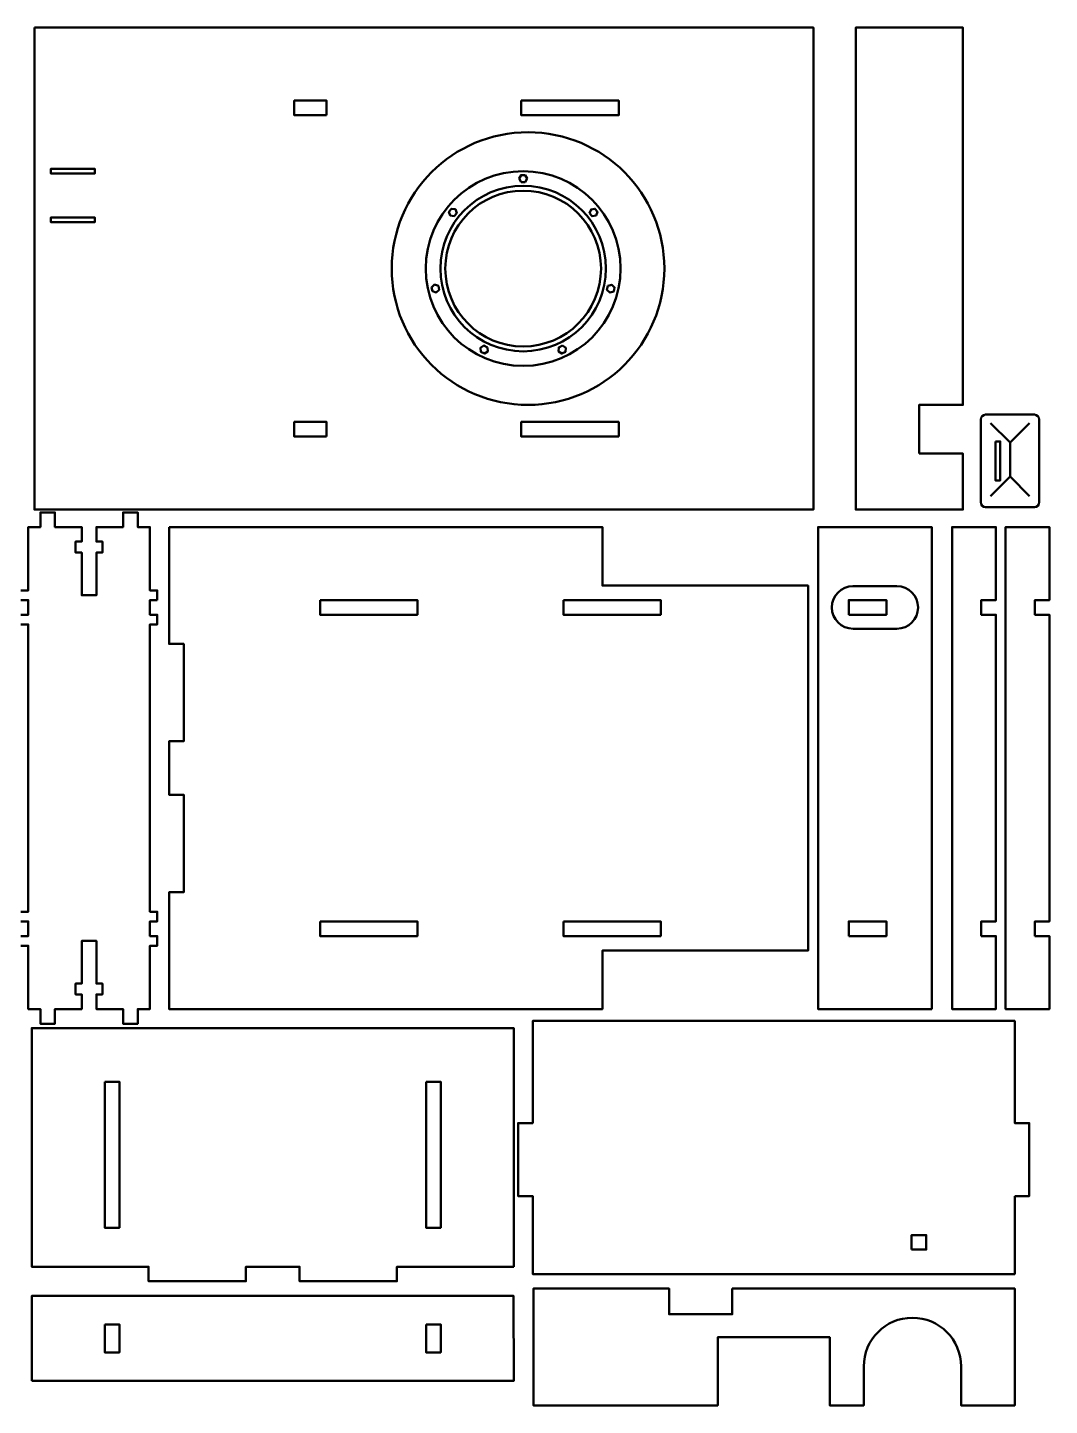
# Model space of a CAD drawing. Header units: inches. Extents: x -370 to 849, y -422 to 797.
# Drawn here: x 9 to 218.9, y 201.5 to 484.5 of the extents above; entities that cross this region are included whole.
import ezdxf

# ---------------------------------------------------------------- set-up
doc = ezdxf.new("R2010")
doc.units = ezdxf.units.IN
doc.header["$MEASUREMENT"] = 0
doc.layers.add('Layer 1', color=7, linetype='Continuous')

# ---------------------------------------------------------------- blocks, each defined once
blk = doc.blocks.new('block 3')
at = {"layer": 'Layer 1', "color": 240, "lineweight": 50, "true_color": 0xed1c24}
for points in [[(110.37, 452.75), (109.96, 453.46), (110.37, 454.18), (111.2, 454.18), (111.61, 453.46), (111.2, 452.75), (110.37, 452.75)], [(96.64, 445.74), (95.83, 445.86), (95.53, 446.63), (96.04, 447.27), (96.86, 447.15), (97.16, 446.38), (96.64, 445.74)], [(124.43, 446.37), (124.73, 447.14), (125.54, 447.26), (126.06, 446.61), (125.76, 445.85), (124.94, 445.73), (124.43, 446.37)], [(93.56, 430.63), (92.95, 430.07), (92.17, 430.32), (91.98, 431.12), (92.59, 431.68), (93.37, 431.44), (93.56, 430.63)], [(128.19, 431.42), (128.98, 431.66), (129.58, 431.1), (129.4, 430.3), (128.61, 430.06), (128.01, 430.62), (128.19, 431.42)], [(103.44, 418.8), (103.5, 417.98), (102.82, 417.52), (102.08, 417.88), (102.02, 418.7), (102.7, 419.16), (103.44, 418.8)], [(118.85, 419.15), (119.54, 418.69), (119.47, 417.87), (118.73, 417.51), (118.05, 417.98), (118.11, 418.8), (118.85, 419.15)]]:
    blk.add_lwpolyline(points, dxfattribs=at)
at = {"layer": 'Layer 1', "color": 7, "lineweight": 50, "true_color": 0xffffff}
for points in [[(110.79, 454.98), (121.83, 454.98), (130.79, 446.03), (130.79, 434.98), (130.79, 423.94), (121.83, 414.98), (110.79, 414.98), (99.74, 414.98), (90.79, 423.94), (90.79, 434.98), (90.79, 446.03), (99.74, 454.98), (110.79, 454.98)], [(110.79, 451.98), (120.18, 451.98), (127.79, 444.37), (127.79, 434.98), (127.79, 425.6), (120.18, 417.98), (110.79, 417.98), (101.4, 417.98), (93.79, 425.6), (93.79, 434.98), (93.79, 444.37), (101.4, 451.98), (110.79, 451.98)], [(110.79, 450.98), (119.62, 450.98), (126.79, 443.82), (126.79, 434.98), (126.79, 426.15), (119.62, 418.98), (110.79, 418.98), (101.95, 418.98), (94.79, 426.15), (94.79, 434.98), (94.79, 443.82), (101.95, 450.98), (110.79, 450.98)]]:
    blk.add_open_spline(points, degree=3, knots=[0, 0, 0, 0, 1, 1, 1, 2, 2, 2, 3, 3, 3, 4, 4, 4, 4], dxfattribs=at)
blk = doc.blocks.new('block 10')
at = {"layer": 'Layer 1', "color": 7, "lineweight": 50, "true_color": 0xffffff}
blk.add_lwpolyline([(207.79, 399.48), (208.79, 399.48), (208.79, 391.48), (207.79, 391.48), (207.79, 399.48)], dxfattribs=at)
blk.add_open_spline([(215.79, 385.98), (216.34, 385.98), (216.79, 386.43), (216.79, 386.98), (216.79, 386.98), (216.79, 403.98), (216.79, 403.98), (216.79, 404.54), (216.34, 404.98), (215.79, 404.98), (215.79, 404.98), (205.79, 404.98), (205.79, 404.98), (205.23, 404.98), (204.79, 404.54), (204.79, 403.98), (204.79, 403.98), (204.79, 386.98), (204.79, 386.98), (204.79, 386.43), (205.23, 385.98), (205.79, 385.98), (205.79, 385.98), (215.79, 385.98), (215.79, 385.98), (215.79, 385.98), (215.79, 385.98), (215.79, 385.98)], degree=3, knots=[0, 0, 0, 0, 1, 1, 1, 2, 2, 2, 3, 3, 3, 4, 4, 4, 5, 5, 5, 6, 6, 6, 7, 7, 7, 8, 8, 8, 9, 9, 9, 9], dxfattribs=at)
blk = doc.blocks.new('block 9')
at = {"layer": 'Layer 1', "color": 240, "lineweight": 50, "true_color": 0xed1c24}
for points in [[(206.79, 403.24), (210.79, 399.24), (214.79, 403.24)], [(210.79, 399.24), (210.79, 392.24)], [(206.79, 388.24), (210.79, 392.24), (214.79, 388.24)]]:
    blk.add_lwpolyline(points, dxfattribs=at)
at = {"layer": 'Layer 1'}
blk.add_blockref('block 10', (0, 0), dxfattribs=at)
blk = doc.blocks.new('block 84')
at = {"layer": 'Layer 1', "color": 7, "lineweight": 50, "true_color": 0xffffff}
for points in [[(108.85, 229.97), (84.85, 229.97), (84.85, 226.97), (64.85, 226.97), (64.85, 229.97), (53.85, 229.97), (53.85, 226.97), (33.85, 226.97), (33.85, 229.97), (9.85, 229.97), (9.85, 278.97), (108.85, 278.97), (108.85, 229.97)], [(24.85, 267.97), (27.85, 267.97), (27.85, 237.97), (24.85, 237.97), (24.85, 267.97)], [(90.85, 267.97), (93.85, 267.97), (93.85, 237.97), (90.85, 237.97), (90.85, 267.97)]]:
    blk.add_lwpolyline(points, dxfattribs=at)
blk = doc.blocks.new('block 89')
at = {"layer": 'Layer 1', "color": 7, "lineweight": 50, "true_color": 0xffffff}
for points in [[(9.88, 206.5), (9.85, 223.97), (108.81, 223.97), (108.85, 206.5), (9.88, 206.5)], [(24.85, 218.1), (27.85, 218.1), (27.85, 212.37), (24.85, 212.37), (24.85, 218.1)], [(90.85, 218.1), (93.85, 218.1), (93.85, 212.37), (90.85, 212.37), (90.85, 218.1)]]:
    blk.add_lwpolyline(points, dxfattribs=at)
blk = doc.blocks.new('block 88')
at = {"layer": 'Layer 1'}
blk.add_blockref('block 89', (0, 0), dxfattribs=at)
blk = doc.blocks.new('block 93')
at = {"layer": 'Layer 1', "color": 7, "lineweight": 50, "true_color": 0xffffff}
for points in [[(194.73, 282.89), (194.72, 381.89), (171.37, 381.87), (171.37, 282.89), (194.73, 282.89)], [(177.68, 363.89), (177.68, 366.89), (185.4, 366.89), (185.4, 363.89), (177.68, 363.89)], [(177.68, 297.88), (177.68, 300.88), (185.4, 300.89), (185.4, 297.89), (177.68, 297.88)]]:
    blk.add_lwpolyline(points, dxfattribs=at)
at = {"layer": 'Layer 1', "color": 240, "lineweight": 50, "true_color": 0xed1c24}
blk.add_open_spline([(191.91, 365.38), (191.91, 367.8), (189.95, 369.76), (187.54, 369.76), (187.54, 369.76), (178.55, 369.76), (178.55, 369.76), (176.14, 369.76), (174.18, 367.8), (174.18, 365.38), (174.18, 365.38), (174.18, 365.38), (174.18, 365.38), (174.18, 362.97), (176.14, 361.01), (178.55, 361.01), (178.55, 361.01), (187.54, 361.01), (187.54, 361.01), (189.95, 361.01), (191.91, 362.97), (191.91, 365.38), (191.91, 365.38), (191.91, 365.38), (191.91, 365.38)], degree=3, knots=[0, 0, 0, 0, 1, 1, 1, 2, 2, 2, 3, 3, 3, 4, 4, 4, 5, 5, 5, 6, 6, 6, 7, 7, 7, 8, 8, 8, 8], dxfattribs=at)
blk = doc.blocks.new('block 94')
at = {"layer": 'Layer 1', "color": 7, "lineweight": 50, "true_color": 0xffffff}
for points in [[(38.06, 381.89), (38.06, 357.89), (41.06, 357.89), (41.06, 337.88), (38.06, 337.88), (38.06, 326.89), (41.06, 326.89), (41.06, 306.88), (38.06, 306.88), (38.06, 282.89), (127.06, 282.89), (127.06, 294.89), (169.31, 294.89), (169.31, 369.88), (127.06, 369.88), (127.06, 381.89), (38.06, 381.89)], [(69.06, 366.88), (89.06, 366.88), (89.06, 363.88), (69.06, 363.88), (69.06, 366.88)], [(119.06, 366.88), (139.06, 366.88), (139.06, 363.88), (119.06, 363.88), (119.06, 366.88)], [(69.06, 300.88), (89.06, 300.88), (89.06, 297.88), (69.06, 297.88), (69.06, 300.88)], [(119.06, 300.88), (139.06, 300.88), (139.06, 297.88), (119.06, 297.88), (119.06, 300.88)]]:
    blk.add_lwpolyline(points, dxfattribs=at)

msp = doc.modelspace()

# ---------------------------------------------------------------- linework, layer by layer
at = {"layer": 'Layer 1', "color": 7, "lineweight": 50, "true_color": 0xffffff}
for points in [[(10.41, 484.48), (10.41, 385.48), (170.41, 385.48), (170.41, 484.48), (10.41, 484.48)], [(192.11, 396.99), (192.11, 406.98), (201.11, 406.98), (201.11, 484.48), (179.11, 484.48), (179.11, 385.48), (201.11, 385.48), (201.11, 396.99), (192.11, 396.99)], [(70.41, 466.48), (63.78, 466.48), (63.78, 469.48), (70.41, 469.48), (70.41, 466.48)], [(110.41, 469.48), (130.41, 469.48), (130.41, 466.48), (110.41, 466.48), (110.41, 469.48)], [(22.79, 454.48), (13.79, 454.48), (13.79, 455.48), (22.79, 455.48), (22.79, 454.48), (22.79, 454.48)], [(22.79, 444.48), (13.79, 444.48), (13.79, 445.48), (22.79, 445.48), (22.79, 444.48), (22.79, 444.48)], [(70.41, 400.48), (63.78, 400.48), (63.78, 403.48), (70.41, 403.48), (70.41, 400.48)], [(130.41, 400.48), (110.41, 400.48), (110.41, 403.48), (130.41, 403.48), (130.41, 400.48)], [(35.62, 366.88), (35.62, 368.88), (34.12, 368.88), (34.12, 381.89), (31.62, 381.89), (31.62, 384.89), (28.62, 384.89), (28.62, 381.89), (23.12, 381.89), (23.12, 378.89), (24.37, 378.89), (24.37, 376.64), (23.12, 376.64), (23.12, 367.88), (20.12, 367.88), (20.12, 376.64), (18.87, 376.64), (18.87, 378.89), (20.12, 378.89), (20.12, 381.89), (14.62, 381.89), (14.62, 384.89), (11.62, 384.89), (11.62, 381.89), (9.12, 381.89), (9.12, 368.88), (7.62, 368.88)], [(204.89, 297.88), (204.89, 300.88), (207.89, 300.88), (207.89, 363.88), (204.89, 363.88), (204.89, 366.88), (207.89, 366.88), (207.89, 381.89), (198.89, 381.89), (198.89, 282.88), (207.89, 282.88), (207.89, 297.88), (204.89, 297.88)], [(215.89, 297.88), (215.89, 300.88), (218.89, 300.88), (218.89, 363.88), (215.89, 363.88), (215.89, 366.88), (218.89, 366.88), (218.89, 381.89), (209.89, 381.89), (209.89, 282.88), (218.89, 282.88), (218.89, 297.88), (215.89, 297.88)], [(7.62, 366.88), (9.12, 366.88), (9.12, 363.88), (7.62, 363.88)], [(7.62, 295.89), (9.12, 295.89), (9.12, 282.89), (11.62, 282.89), (11.62, 279.88), (14.62, 279.88), (14.62, 282.88), (20.12, 282.88), (20.12, 285.88), (18.87, 285.88), (18.87, 288.13), (20.12, 288.13), (20.12, 296.88), (23.12, 296.88), (23.12, 288.13), (24.37, 288.13), (24.37, 285.88), (23.12, 285.88), (23.12, 282.88), (28.62, 282.88), (28.62, 279.88), (31.62, 279.88), (31.62, 282.89), (34.12, 282.89), (34.12, 295.89), (35.62, 295.89), (35.62, 297.88), (34.12, 297.88), (34.12, 300.88), (35.62, 300.88), (35.62, 302.88), (34.12, 302.88), (34.12, 361.88), (35.62, 361.88), (35.62, 363.88), (34.12, 363.88), (34.12, 366.88), (35.62, 366.88)], [(7.62, 361.88), (9.12, 361.88), (9.12, 302.88), (7.62, 302.88)], [(7.62, 300.88), (9.12, 300.88), (9.12, 297.88), (7.62, 297.88)], [(211.75, 244.47), (214.75, 244.47), (214.75, 259.47), (211.75, 259.47), (211.75, 280.47), (112.75, 280.47), (112.75, 259.47), (109.75, 259.47), (109.75, 244.47), (112.75, 244.47), (112.75, 228.47), (211.75, 228.47), (211.75, 244.47)], [(190.59, 233.47), (190.59, 236.47), (193.59, 236.47), (193.59, 233.47), (190.59, 233.47)]]:
    msp.add_lwpolyline(points, dxfattribs=at)
for points, knots in [([(111.79, 406.98), (96.32, 406.98), (83.79, 419.52), (83.79, 434.98), (83.79, 450.45), (96.32, 462.98), (111.79, 462.98), (127.25, 462.98), (139.79, 450.45), (139.79, 434.98), (139.79, 419.52), (127.25, 406.98), (111.79, 406.98)], [0, 0, 0, 0, 1, 1, 1, 2, 2, 2, 3, 3, 3, 4, 4, 4, 4]), ([(153.75, 225.47), (153.75, 225.47), (153.75, 220.2), (153.75, 220.2), (153.75, 220.2), (140.78, 220.2), (140.78, 220.2), (140.78, 220.2), (140.78, 225.47), (140.78, 225.47), (140.78, 225.47), (112.91, 225.47), (112.91, 225.47), (112.91, 225.47), (112.91, 201.47), (112.91, 201.47), (112.91, 201.47), (150.75, 201.47), (150.75, 201.47), (150.75, 201.47), (150.75, 215.48), (150.75, 215.48), (150.75, 215.48), (173.75, 215.48), (173.75, 215.48), (173.75, 215.48), (173.75, 201.47), (173.75, 201.47), (173.75, 201.47), (180.75, 201.47), (180.75, 201.47), (180.75, 201.47), (180.75, 209.47), (180.75, 209.47), (180.75, 215), (185.23, 219.48), (190.75, 219.48), (196.27, 219.48), (200.75, 215), (200.75, 209.47), (200.75, 209.47), (200.75, 201.47), (200.75, 201.47), (200.75, 201.47), (211.75, 201.47), (211.75, 201.47), (211.75, 201.47), (211.75, 225.47), (211.75, 225.47), (211.75, 225.47), (153.75, 225.47), (153.75, 225.47)], [0, 0, 0, 0, 1, 1, 1, 2, 2, 2, 3, 3, 3, 4, 4, 4, 5, 5, 5, 6, 6, 6, 7, 7, 7, 8, 8, 8, 9, 9, 9, 10, 10, 10, 11, 11, 11, 12, 12, 12, 13, 13, 13, 14, 14, 14, 15, 15, 15, 16, 16, 16, 17, 17, 17, 17])]:
    msp.add_open_spline(points, degree=3, knots=knots, dxfattribs=at)

# ---------------------------------------------------------------- block references
at = {"layer": 'Layer 1'}
for name in ['block 3', 'block 9', 'block 94', 'block 93', 'block 84', 'block 88']:
    msp.add_blockref(name, (0, 0), dxfattribs=at)

doc.saveas('drawing.dxf')
